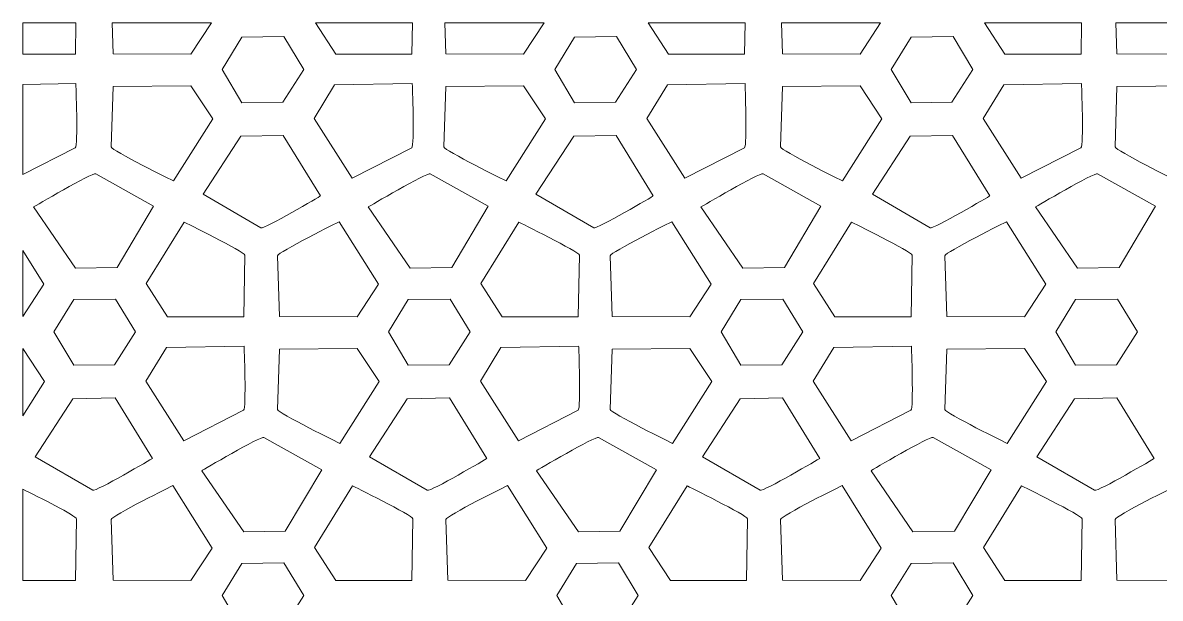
# Model space of a CAD drawing. Header units: millimetres. Extents: x -1200 to 1200, y -590 to 590.
# Drawn here: x -1200 to -34, y 1 to 590 of the extents above; entities that cross this region are included whole.
import ezdxf

# ---------------------------------------------------------------- set-up
doc = ezdxf.new("R2010")
doc.units = ezdxf.units.MM
doc.header["$MEASUREMENT"] = 0
doc.layers.add('Layer 1', color=7, linetype='Continuous')

msp = doc.modelspace()

# ---------------------------------------------------------------- linework, layer by layer
at = {"layer": 'Layer 1', "color": 250, "lineweight": 20}
for points, knots in [([(-1199.9465, 589.9734), (-1199.9465, 589.9734), (-1145.4091, 589.9734), (-1145.4091, 589.9734), (-1145.4091, 589.9734), (-1145.9614, 557.6837), (-1145.9614, 557.6837), (-1145.9614, 557.6837), (-1199.9465, 557.6777), (-1199.9465, 557.6777), (-1199.9465, 557.6777), (-1199.9465, 589.9734), (-1199.9465, 589.9734)], [0, 0, 0, 0, 0.25, 0.25, 0.25, 0.5, 0.5, 0.5, 0.75, 0.75, 0.75, 1, 1, 1, 1]), ([(-1108.3362, 589.9734), (-1108.3362, 589.9734), (-1006.5961, 589.9734), (-1006.5961, 589.9734), (-1006.5961, 589.9734), (-1027.6686, 557.7555), (-1027.6686, 557.7555), (-1027.6686, 557.7555), (-1107.336, 558.1505), (-1107.336, 558.1505), (-1107.336, 558.1505), (-1108.3362, 589.9734), (-1108.3362, 589.9734)], [0, 0, 0, 0, 0.25, 0.25, 0.25, 0.5, 0.5, 0.5, 0.75, 0.75, 0.75, 1, 1, 1, 1]), ([(-900.026, 589.9734), (-900.026, 589.9734), (-800.6271, 589.9734), (-800.6271, 589.9734), (-800.6271, 589.9734), (-801.1794, 557.6837), (-801.1794, 557.6837), (-801.1794, 557.6837), (-879.1903, 557.6751), (-879.1903, 557.6751), (-879.1903, 557.6751), (-900.026, 589.9734), (-900.026, 589.9734)], [0, 0, 0, 0, 0.25, 0.25, 0.25, 0.5, 0.5, 0.5, 0.75, 0.75, 0.75, 1, 1, 1, 1]), ([(-767.4066, 589.9734), (-767.4066, 589.9734), (-665.6664, 589.9734), (-665.6664, 589.9734), (-665.6664, 589.9734), (-686.7388, 557.7555), (-686.7388, 557.7555), (-686.7388, 557.7555), (-766.4064, 558.1505), (-766.4064, 558.1505), (-766.4064, 558.1505), (-767.4066, 589.9734), (-767.4066, 589.9734)], [0, 0, 0, 0, 0.25, 0.25, 0.25, 0.5, 0.5, 0.5, 0.75, 0.75, 0.75, 1, 1, 1, 1]), ([(-559.0963, 589.9734), (-559.0963, 589.9734), (-459.6975, 589.9734), (-459.6975, 589.9734), (-459.6975, 589.9734), (-460.2498, 557.6837), (-460.2498, 557.6837), (-460.2498, 557.6837), (-538.2606, 557.6751), (-538.2606, 557.6751), (-538.2606, 557.6751), (-559.0963, 589.9734), (-559.0963, 589.9734)], [0, 0, 0, 0, 0.25, 0.25, 0.25, 0.5, 0.5, 0.5, 0.75, 0.75, 0.75, 1, 1, 1, 1]), ([(-422.6246, 589.9734), (-422.6246, 589.9734), (-320.8845, 589.9734), (-320.8845, 589.9734), (-320.8845, 589.9734), (-341.957, 557.7555), (-341.957, 557.7555), (-341.957, 557.7555), (-421.6244, 558.1505), (-421.6244, 558.1505), (-421.6244, 558.1505), (-422.6246, 589.9734), (-422.6246, 589.9734)], [0, 0, 0, 0, 0.25, 0.25, 0.25, 0.5, 0.5, 0.5, 0.75, 0.75, 0.75, 1, 1, 1, 1]), ([(-214.3143, 589.9734), (-214.3143, 589.9734), (-114.9156, 589.9734), (-114.9156, 589.9734), (-114.9156, 589.9734), (-115.4678, 557.6837), (-115.4678, 557.6837), (-115.4678, 557.6837), (-193.4786, 557.6751), (-193.4786, 557.6751), (-193.4786, 557.6751), (-214.3143, 589.9734), (-214.3143, 589.9734)], [0, 0, 0, 0, 0.25, 0.25, 0.25, 0.5, 0.5, 0.5, 0.75, 0.75, 0.75, 1, 1, 1, 1]), ([(-79.7688, 589.9734), (-79.7688, 589.9734), (21.9715, 589.9734), (21.9715, 589.9734), (21.9715, 589.9734), (0.8988, 557.7555), (0.8988, 557.7555), (0.8988, 557.7555), (-78.7687, 558.1505), (-78.7687, 558.1505), (-78.7687, 558.1505), (-79.7688, 589.9734), (-79.7688, 589.9734)], [0, 0, 0, 0, 0.25, 0.25, 0.25, 0.5, 0.5, 0.5, 0.75, 0.75, 0.75, 1, 1, 1, 1]), ([(-975.3802, 508.0861), (-975.3802, 508.0861), (-995.6823, 542.2547), (-995.6823, 542.2547), (-995.6823, 542.2547), (-975.3802, 575.3386), (-975.3802, 575.3386), (-975.3802, 575.3386), (-932.3876, 575.881), (-932.3876, 575.881), (-932.3876, 575.881), (-912.0856, 542.2547), (-912.0856, 542.2547), (-912.0856, 542.2547), (-933.582, 508.6284), (-933.582, 508.6284), (-933.582, 508.6284), (-975.3802, 508.0861), (-975.3802, 508.0861)], [0, 0, 0, 0, 0.166666667, 0.166666667, 0.166666667, 0.333333333, 0.333333333, 0.333333333, 0.5, 0.5, 0.5, 0.666666667, 0.666666667, 0.666666667, 0.833333333, 0.833333333, 0.833333333, 1, 1, 1, 1]), ([(-634.4506, 508.0861), (-634.4506, 508.0861), (-654.7525, 542.2547), (-654.7525, 542.2547), (-654.7525, 542.2547), (-634.4506, 575.3386), (-634.4506, 575.3386), (-634.4506, 575.3386), (-591.4579, 575.881), (-591.4579, 575.881), (-591.4579, 575.881), (-571.1558, 542.2547), (-571.1558, 542.2547), (-571.1558, 542.2547), (-592.6522, 508.6284), (-592.6522, 508.6284), (-592.6522, 508.6284), (-634.4506, 508.0861), (-634.4506, 508.0861)], [0, 0, 0, 0, 0.166666667, 0.166666667, 0.166666667, 0.333333333, 0.333333333, 0.333333333, 0.5, 0.5, 0.5, 0.666666667, 0.666666667, 0.666666667, 0.833333333, 0.833333333, 0.833333333, 1, 1, 1, 1]), ([(-289.6685, 508.0861), (-289.6685, 508.0861), (-309.9706, 542.2547), (-309.9706, 542.2547), (-309.9706, 542.2547), (-289.6685, 575.3386), (-289.6685, 575.3386), (-289.6685, 575.3386), (-246.676, 575.881), (-246.676, 575.881), (-246.676, 575.881), (-226.3739, 542.2547), (-226.3739, 542.2547), (-226.3739, 542.2547), (-247.8702, 508.6284), (-247.8702, 508.6284), (-247.8702, 508.6284), (-289.6685, 508.0861), (-289.6685, 508.0861)], [0, 0, 0, 0, 0.166666667, 0.166666667, 0.166666667, 0.333333333, 0.333333333, 0.333333333, 0.5, 0.5, 0.5, 0.666666667, 0.666666667, 0.666666667, 0.833333333, 0.833333333, 0.833333333, 1, 1, 1, 1]), ([(-1199.9465, 434.524), (-1199.9465, 434.524), (-1199.9465, 526.7145), (-1199.9465, 526.7145), (-1199.9465, 526.7145), (-1145.5791, 527.7105), (-1145.5791, 527.7105), (-1145.5791, 527.7105), (-1142.9926, 463.6403), (-1146.1341, 462.0333), (-1146.1341, 462.0333), (-1199.9465, 434.524), (-1199.9465, 434.524)], [0, 0, 0, 0, 0.25, 0.25, 0.25, 0.5, 0.5, 0.5, 0.75, 0.75, 0.75, 1, 1, 1, 1]), ([(-1045.5232, 428.0177), (-1045.5232, 428.0177), (-1109.3917, 459.4937), (-1109.2896, 462.7688), (-1109.2896, 462.7688), (-1107.336, 524.6314), (-1107.336, 524.6314), (-1107.336, 524.6314), (-1027.6686, 525.3211), (-1027.6686, 525.3211), (-1027.6686, 525.3211), (-1005.3098, 491.5073), (-1005.3098, 491.5073), (-1005.3098, 491.5073), (-1045.5232, 428.0177), (-1045.5232, 428.0177)], [0, 0, 0, 0, 0.2, 0.2, 0.2, 0.4, 0.4, 0.4, 0.6, 0.6, 0.6, 0.8, 0.8, 0.8, 1, 1, 1, 1]), ([(-901.4954, 491.8259), (-901.4954, 491.8259), (-880.3751, 526.2527), (-880.3751, 526.2527), (-880.3751, 526.2527), (-800.7971, 527.7105), (-800.7971, 527.7105), (-800.7971, 527.7105), (-798.2106, 463.6403), (-801.3521, 462.0333), (-801.3521, 462.0333), (-862.4879, 430.7803), (-862.4879, 430.7803), (-862.4879, 430.7803), (-901.4954, 491.8259), (-901.4954, 491.8259)], [0, 0, 0, 0, 0.2, 0.2, 0.2, 0.4, 0.4, 0.4, 0.6, 0.6, 0.6, 0.8, 0.8, 0.8, 1, 1, 1, 1]), ([(-768.36, 462.7688), (-768.36, 462.7688), (-766.4064, 524.6314), (-766.4064, 524.6314), (-766.4064, 524.6314), (-686.7388, 525.3211), (-686.7388, 525.3211), (-686.7388, 525.3211), (-664.3801, 491.5073), (-664.3801, 491.5073), (-664.3801, 491.5073), (-704.5935, 428.0177), (-704.5935, 428.0177), (-704.5935, 428.0177), (-768.4621, 459.4937), (-768.36, 462.7688)], [0, 0, 0, 0, 0.2, 0.2, 0.2, 0.4, 0.4, 0.4, 0.6, 0.6, 0.6, 0.8, 0.8, 0.8, 1, 1, 1, 1]), ([(-521.5582, 430.7803), (-521.5582, 430.7803), (-560.5656, 491.8259), (-560.5656, 491.8259), (-560.5656, 491.8259), (-539.4453, 526.2527), (-539.4453, 526.2527), (-539.4453, 526.2527), (-459.8675, 527.7105), (-459.8675, 527.7105), (-459.8675, 527.7105), (-457.2809, 463.6403), (-460.4226, 462.0333), (-460.4226, 462.0333), (-521.5582, 430.7803), (-521.5582, 430.7803)], [0, 0, 0, 0, 0.2, 0.2, 0.2, 0.4, 0.4, 0.4, 0.6, 0.6, 0.6, 0.8, 0.8, 0.8, 1, 1, 1, 1]), ([(-423.5781, 462.7688), (-423.5781, 462.7688), (-421.6244, 524.6314), (-421.6244, 524.6314), (-421.6244, 524.6314), (-341.957, 525.3211), (-341.957, 525.3211), (-341.957, 525.3211), (-319.5982, 491.5073), (-319.5982, 491.5073), (-319.5982, 491.5073), (-359.8116, 428.0177), (-359.8116, 428.0177), (-359.8116, 428.0177), (-423.6802, 459.4937), (-423.5781, 462.7688)], [0, 0, 0, 0, 0.2, 0.2, 0.2, 0.4, 0.4, 0.4, 0.6, 0.6, 0.6, 0.8, 0.8, 0.8, 1, 1, 1, 1]), ([(-176.7761, 430.7803), (-176.7761, 430.7803), (-215.7837, 491.8259), (-215.7837, 491.8259), (-215.7837, 491.8259), (-194.6634, 526.2527), (-194.6634, 526.2527), (-194.6634, 526.2527), (-115.0854, 527.7105), (-115.0854, 527.7105), (-115.0854, 527.7105), (-112.499, 463.6403), (-115.6405, 462.0333), (-115.6405, 462.0333), (-176.7761, 430.7803), (-176.7761, 430.7803)], [0, 0, 0, 0, 0.2, 0.2, 0.2, 0.4, 0.4, 0.4, 0.6, 0.6, 0.6, 0.8, 0.8, 0.8, 1, 1, 1, 1]), ([(-80.7222, 462.7688), (-80.7222, 462.7688), (-78.7687, 524.6314), (-78.7687, 524.6314), (-78.7687, 524.6314), (0.8988, 525.3211), (0.8988, 525.3211), (0.8988, 525.3211), (23.2576, 491.5073), (23.2576, 491.5073), (23.2576, 491.5073), (-16.9558, 428.0177), (-16.9558, 428.0177), (-16.9558, 428.0177), (-80.8243, 459.4937), (-80.7222, 462.7688)], [0, 0, 0, 0, 0.2, 0.2, 0.2, 0.4, 0.4, 0.4, 0.6, 0.6, 0.6, 0.8, 0.8, 0.8, 1, 1, 1, 1]), ([(-1014.9744, 414.3956), (-1014.9744, 414.3956), (-976.3648, 473.8141), (-976.3648, 473.8141), (-976.3648, 473.8141), (-932.9826, 474.6836), (-932.9826, 474.6836), (-932.9826, 474.6836), (-894.7701, 412.6509), (-894.7701, 412.6509), (-894.7701, 412.6509), (-952.835, 378.3005), (-955.8744, 380.0652), (-955.8744, 380.0652), (-1014.9744, 414.3956), (-1014.9744, 414.3956)], [0, 0, 0, 0, 0.2, 0.2, 0.2, 0.4, 0.4, 0.4, 0.6, 0.6, 0.6, 0.8, 0.8, 0.8, 1, 1, 1, 1]), ([(-614.9446, 380.0652), (-614.9446, 380.0652), (-674.0446, 414.3956), (-674.0446, 414.3956), (-674.0446, 414.3956), (-635.4351, 473.8141), (-635.4351, 473.8141), (-635.4351, 473.8141), (-592.0529, 474.6836), (-592.0529, 474.6836), (-592.0529, 474.6836), (-553.8405, 412.6509), (-553.8405, 412.6509), (-553.8405, 412.6509), (-611.9054, 378.3005), (-614.9446, 380.0652)], [0, 0, 0, 0, 0.2, 0.2, 0.2, 0.4, 0.4, 0.4, 0.6, 0.6, 0.6, 0.8, 0.8, 0.8, 1, 1, 1, 1]), ([(-329.2627, 414.3956), (-329.2627, 414.3956), (-290.6531, 473.8141), (-290.6531, 473.8141), (-290.6531, 473.8141), (-247.271, 474.6836), (-247.271, 474.6836), (-247.271, 474.6836), (-209.0586, 412.6509), (-209.0586, 412.6509), (-209.0586, 412.6509), (-267.1234, 378.3005), (-270.1626, 380.0652), (-270.1626, 380.0652), (-329.2627, 414.3956), (-329.2627, 414.3956)], [0, 0, 0, 0, 0.2, 0.2, 0.2, 0.4, 0.4, 0.4, 0.6, 0.6, 0.6, 0.8, 0.8, 0.8, 1, 1, 1, 1]), ([(-1145.8466, 338.8191), (-1145.8466, 338.8191), (-1188.835, 401.3464), (-1188.835, 401.3464), (-1188.835, 401.3464), (-1128.2616, 437.0924), (-1125.1907, 435.3745), (-1125.1907, 435.3745), (-1065.8716, 402.1605), (-1065.8716, 402.1605), (-1065.8716, 402.1605), (-1103.2774, 339.3539), (-1103.2774, 339.3539), (-1103.2774, 339.3539), (-1145.8466, 338.8191), (-1145.8466, 338.8191)], [0, 0, 0, 0, 0.2, 0.2, 0.2, 0.4, 0.4, 0.4, 0.6, 0.6, 0.6, 0.8, 0.8, 0.8, 1, 1, 1, 1]), ([(-845.9791, 401.3464), (-845.9791, 401.3464), (-785.4057, 437.0924), (-782.3349, 435.3745), (-782.3349, 435.3745), (-723.0157, 402.1605), (-723.0157, 402.1605), (-723.0157, 402.1605), (-760.4216, 339.3539), (-760.4216, 339.3539), (-760.4216, 339.3539), (-802.9907, 338.8191), (-802.9907, 338.8191), (-802.9907, 338.8191), (-845.9791, 401.3464), (-845.9791, 401.3464)], [0, 0, 0, 0, 0.2, 0.2, 0.2, 0.4, 0.4, 0.4, 0.6, 0.6, 0.6, 0.8, 0.8, 0.8, 1, 1, 1, 1]), ([(-462.0611, 338.8191), (-462.0611, 338.8191), (-505.0495, 401.3464), (-505.0495, 401.3464), (-505.0495, 401.3464), (-444.4761, 437.0924), (-441.4052, 435.3745), (-441.4052, 435.3745), (-382.0862, 402.1605), (-382.0862, 402.1605), (-382.0862, 402.1605), (-419.4918, 339.3539), (-419.4918, 339.3539), (-419.4918, 339.3539), (-462.0611, 338.8191), (-462.0611, 338.8191)], [0, 0, 0, 0, 0.2, 0.2, 0.2, 0.4, 0.4, 0.4, 0.6, 0.6, 0.6, 0.8, 0.8, 0.8, 1, 1, 1, 1]), ([(-162.1937, 401.3464), (-162.1937, 401.3464), (-101.6204, 437.0924), (-98.5495, 435.3745), (-98.5495, 435.3745), (-39.2304, 402.1605), (-39.2304, 402.1605), (-39.2304, 402.1605), (-76.6362, 339.3539), (-76.6362, 339.3539), (-76.6362, 339.3539), (-119.2053, 338.8191), (-119.2053, 338.8191), (-119.2053, 338.8191), (-162.1937, 401.3464), (-162.1937, 401.3464)], [0, 0, 0, 0, 0.2, 0.2, 0.2, 0.4, 0.4, 0.4, 0.6, 0.6, 0.6, 0.8, 0.8, 0.8, 1, 1, 1, 1]), ([(-1073.511, 322.8218), (-1073.511, 322.8218), (-1034.5012, 385.8379), (-1034.5012, 385.8379), (-1034.5012, 385.8379), (-972.4284, 355.3424), (-972.483, 352.0673), (-972.483, 352.0673), (-973.5646, 288.8273), (-973.5646, 288.8273), (-973.5646, 288.8273), (-1051.5754, 288.8187), (-1051.5754, 288.8187), (-1051.5754, 288.8187), (-1073.511, 322.8218), (-1073.511, 322.8218)], [0, 0, 0, 0, 0.2, 0.2, 0.2, 0.4, 0.4, 0.4, 0.6, 0.6, 0.6, 0.8, 0.8, 0.8, 1, 1, 1, 1]), ([(-936.8654, 289.2941), (-936.8654, 289.2941), (-938.819, 351.4513), (-938.819, 351.4513), (-938.9211, 354.7255), (-875.6497, 386.2024), (-875.6497, 386.2024), (-875.6497, 386.2024), (-835.4364, 322.1706), (-835.4364, 322.1706), (-835.4364, 322.1706), (-857.1981, 288.899), (-857.1981, 288.899), (-857.1981, 288.899), (-936.8654, 289.2941), (-936.8654, 289.2941)], [0, 0, 0, 0, 0.2, 0.2, 0.2, 0.4, 0.4, 0.4, 0.6, 0.6, 0.6, 0.8, 0.8, 0.8, 1, 1, 1, 1]), ([(-730.6551, 322.8218), (-730.6551, 322.8218), (-691.6455, 385.8379), (-691.6455, 385.8379), (-691.6455, 385.8379), (-629.5725, 355.3424), (-629.6272, 352.0673), (-629.6272, 352.0673), (-630.7088, 288.8273), (-630.7088, 288.8273), (-630.7088, 288.8273), (-708.7197, 288.8187), (-708.7197, 288.8187), (-708.7197, 288.8187), (-730.6551, 322.8218), (-730.6551, 322.8218)], [0, 0, 0, 0, 0.2, 0.2, 0.2, 0.4, 0.4, 0.4, 0.6, 0.6, 0.6, 0.8, 0.8, 0.8, 1, 1, 1, 1]), ([(-595.9359, 289.2941), (-595.9359, 289.2941), (-597.8893, 351.4513), (-597.8893, 351.4513), (-597.9915, 354.7255), (-534.7201, 386.2024), (-534.7201, 386.2024), (-534.7201, 386.2024), (-494.5065, 322.1706), (-494.5065, 322.1706), (-494.5065, 322.1706), (-516.2684, 288.899), (-516.2684, 288.899), (-516.2684, 288.899), (-595.9359, 289.2941), (-595.9359, 289.2941)], [0, 0, 0, 0, 0.2, 0.2, 0.2, 0.4, 0.4, 0.4, 0.6, 0.6, 0.6, 0.8, 0.8, 0.8, 1, 1, 1, 1]), ([(-367.7901, 288.8187), (-367.7901, 288.8187), (-389.7255, 322.8218), (-389.7255, 322.8218), (-389.7255, 322.8218), (-350.7159, 385.8379), (-350.7159, 385.8379), (-350.7159, 385.8379), (-288.6428, 355.3424), (-288.6975, 352.0673), (-288.6975, 352.0673), (-289.7791, 288.8273), (-289.7791, 288.8273), (-289.7791, 288.8273), (-367.7901, 288.8187), (-367.7901, 288.8187)], [0, 0, 0, 0, 0.2, 0.2, 0.2, 0.4, 0.4, 0.4, 0.6, 0.6, 0.6, 0.8, 0.8, 0.8, 1, 1, 1, 1]), ([(-253.08, 289.2941), (-253.08, 289.2941), (-255.0335, 351.4513), (-255.0335, 351.4513), (-255.1357, 354.7255), (-191.8643, 386.2024), (-191.8643, 386.2024), (-191.8643, 386.2024), (-151.6509, 322.1706), (-151.6509, 322.1706), (-151.6509, 322.1706), (-173.4125, 288.899), (-173.4125, 288.899), (-173.4125, 288.899), (-253.08, 289.2941), (-253.08, 289.2941)], [0, 0, 0, 0, 0.2, 0.2, 0.2, 0.4, 0.4, 0.4, 0.6, 0.6, 0.6, 0.8, 0.8, 0.8, 1, 1, 1, 1]), ([(-1199.9465, 289.0631), (-1199.9465, 289.0631), (-1199.9465, 356.6509), (-1199.9465, 356.6509), (-1199.9465, 356.6509), (-1178.2922, 322.1706), (-1178.2922, 322.1706), (-1178.2922, 322.1706), (-1199.9465, 289.0631), (-1199.9465, 289.0631)], [0, 0, 0, 0, 0.333333333, 0.333333333, 0.333333333, 0.666666667, 0.666666667, 0.666666667, 1, 1, 1, 1]), ([(-1168.0674, 273.3983), (-1168.0674, 273.3983), (-1147.7654, 306.4822), (-1147.7654, 306.4822), (-1147.7654, 306.4822), (-1104.7728, 307.0245), (-1104.7728, 307.0245), (-1104.7728, 307.0245), (-1084.4708, 273.3983), (-1084.4708, 273.3983), (-1084.4708, 273.3983), (-1105.967, 239.772), (-1105.967, 239.772), (-1105.967, 239.772), (-1147.7654, 239.2296), (-1147.7654, 239.2296), (-1147.7654, 239.2296), (-1168.0674, 273.3983), (-1168.0674, 273.3983)], [0, 0, 0, 0, 0.166666667, 0.166666667, 0.166666667, 0.333333333, 0.333333333, 0.333333333, 0.5, 0.5, 0.5, 0.666666667, 0.666666667, 0.666666667, 0.833333333, 0.833333333, 0.833333333, 1, 1, 1, 1]), ([(-825.2115, 273.3983), (-825.2115, 273.3983), (-804.9095, 306.4822), (-804.9095, 306.4822), (-804.9095, 306.4822), (-761.917, 307.0245), (-761.917, 307.0245), (-761.917, 307.0245), (-741.6149, 273.3983), (-741.6149, 273.3983), (-741.6149, 273.3983), (-763.1112, 239.772), (-763.1112, 239.772), (-763.1112, 239.772), (-804.9095, 239.2296), (-804.9095, 239.2296), (-804.9095, 239.2296), (-825.2115, 273.3983), (-825.2115, 273.3983)], [0, 0, 0, 0, 0.166666667, 0.166666667, 0.166666667, 0.333333333, 0.333333333, 0.333333333, 0.5, 0.5, 0.5, 0.666666667, 0.666666667, 0.666666667, 0.833333333, 0.833333333, 0.833333333, 1, 1, 1, 1]), ([(-463.98, 239.2296), (-463.98, 239.2296), (-484.2819, 273.3983), (-484.2819, 273.3983), (-484.2819, 273.3983), (-463.98, 306.4822), (-463.98, 306.4822), (-463.98, 306.4822), (-420.9874, 307.0245), (-420.9874, 307.0245), (-420.9874, 307.0245), (-400.6853, 273.3983), (-400.6853, 273.3983), (-400.6853, 273.3983), (-422.1815, 239.772), (-422.1815, 239.772), (-422.1815, 239.772), (-463.98, 239.2296), (-463.98, 239.2296)], [0, 0, 0, 0, 0.166666667, 0.166666667, 0.166666667, 0.333333333, 0.333333333, 0.333333333, 0.5, 0.5, 0.5, 0.666666667, 0.666666667, 0.666666667, 0.833333333, 0.833333333, 0.833333333, 1, 1, 1, 1]), ([(-121.1241, 239.2296), (-121.1241, 239.2296), (-141.4262, 273.3983), (-141.4262, 273.3983), (-141.4262, 273.3983), (-121.1241, 306.4822), (-121.1241, 306.4822), (-121.1241, 306.4822), (-78.1316, 307.0245), (-78.1316, 307.0245), (-78.1316, 307.0245), (-57.8295, 273.3983), (-57.8295, 273.3983), (-57.8295, 273.3983), (-79.3259, 239.772), (-79.3259, 239.772), (-79.3259, 239.772), (-121.1241, 239.2296), (-121.1241, 239.2296)], [0, 0, 0, 0, 0.166666667, 0.166666667, 0.166666667, 0.333333333, 0.333333333, 0.333333333, 0.5, 0.5, 0.5, 0.666666667, 0.666666667, 0.666666667, 0.833333333, 0.833333333, 0.833333333, 1, 1, 1, 1]), ([(-1073.8806, 222.9694), (-1073.8806, 222.9694), (-1052.7603, 257.3963), (-1052.7603, 257.3963), (-1052.7603, 257.3963), (-973.1823, 258.8541), (-973.1823, 258.8541), (-973.1823, 258.8541), (-970.5958, 194.7839), (-973.7373, 193.1769), (-973.7373, 193.1769), (-1034.8729, 161.9237), (-1034.8729, 161.9237), (-1034.8729, 161.9237), (-1073.8806, 222.9694), (-1073.8806, 222.9694)], [0, 0, 0, 0, 0.2, 0.2, 0.2, 0.4, 0.4, 0.4, 0.6, 0.6, 0.6, 0.8, 0.8, 0.8, 1, 1, 1, 1]), ([(-938.819, 193.9124), (-938.819, 193.9124), (-936.8654, 255.7749), (-936.8654, 255.7749), (-936.8654, 255.7749), (-857.1981, 256.4646), (-857.1981, 256.4646), (-857.1981, 256.4646), (-834.8393, 222.6509), (-834.8393, 222.6509), (-834.8393, 222.6509), (-875.0525, 159.1613), (-875.0525, 159.1613), (-875.0525, 159.1613), (-938.9211, 190.6372), (-938.819, 193.9124)], [0, 0, 0, 0, 0.2, 0.2, 0.2, 0.4, 0.4, 0.4, 0.6, 0.6, 0.6, 0.8, 0.8, 0.8, 1, 1, 1, 1]), ([(-731.0247, 222.9694), (-731.0247, 222.9694), (-709.9044, 257.3963), (-709.9044, 257.3963), (-709.9044, 257.3963), (-630.3265, 258.8541), (-630.3265, 258.8541), (-630.3265, 258.8541), (-627.74, 194.7839), (-630.8815, 193.1769), (-630.8815, 193.1769), (-692.0171, 161.9237), (-692.0171, 161.9237), (-692.0171, 161.9237), (-731.0247, 222.9694), (-731.0247, 222.9694)], [0, 0, 0, 0, 0.2, 0.2, 0.2, 0.4, 0.4, 0.4, 0.6, 0.6, 0.6, 0.8, 0.8, 0.8, 1, 1, 1, 1]), ([(-597.8893, 193.9124), (-597.8893, 193.9124), (-595.9359, 255.7749), (-595.9359, 255.7749), (-595.9359, 255.7749), (-516.2684, 256.4646), (-516.2684, 256.4646), (-516.2684, 256.4646), (-493.9097, 222.6509), (-493.9097, 222.6509), (-493.9097, 222.6509), (-534.1229, 159.1613), (-534.1229, 159.1613), (-534.1229, 159.1613), (-597.9915, 190.6372), (-597.8893, 193.9124)], [0, 0, 0, 0, 0.2, 0.2, 0.2, 0.4, 0.4, 0.4, 0.6, 0.6, 0.6, 0.8, 0.8, 0.8, 1, 1, 1, 1]), ([(-390.0952, 222.9694), (-390.0952, 222.9694), (-368.9748, 257.3963), (-368.9748, 257.3963), (-368.9748, 257.3963), (-289.3969, 258.8541), (-289.3969, 258.8541), (-289.3969, 258.8541), (-286.8104, 194.7839), (-289.9518, 193.1769), (-289.9518, 193.1769), (-351.0875, 161.9237), (-351.0875, 161.9237), (-351.0875, 161.9237), (-390.0952, 222.9694), (-390.0952, 222.9694)], [0, 0, 0, 0, 0.2, 0.2, 0.2, 0.4, 0.4, 0.4, 0.6, 0.6, 0.6, 0.8, 0.8, 0.8, 1, 1, 1, 1]), ([(-255.0335, 193.9124), (-255.0335, 193.9124), (-253.08, 255.7749), (-253.08, 255.7749), (-253.08, 255.7749), (-173.4125, 256.4646), (-173.4125, 256.4646), (-173.4125, 256.4646), (-151.0538, 222.6509), (-151.0538, 222.6509), (-151.0538, 222.6509), (-191.2671, 159.1613), (-191.2671, 159.1613), (-191.2671, 159.1613), (-255.1357, 190.6372), (-255.0335, 193.9124)], [0, 0, 0, 0, 0.2, 0.2, 0.2, 0.4, 0.4, 0.4, 0.6, 0.6, 0.6, 0.8, 0.8, 0.8, 1, 1, 1, 1]), ([(-1199.9465, 187.5198), (-1199.9465, 187.5198), (-1199.9465, 256.3023), (-1199.9465, 256.3023), (-1199.9465, 256.3023), (-1177.695, 222.6509), (-1177.695, 222.6509), (-1177.695, 222.6509), (-1199.9465, 187.5198), (-1199.9465, 187.5198)], [0, 0, 0, 0, 0.333333333, 0.333333333, 0.333333333, 0.666666667, 0.666666667, 0.666666667, 1, 1, 1, 1]), ([(-1187.3596, 145.5392), (-1187.3596, 145.5392), (-1148.75, 204.9577), (-1148.75, 204.9577), (-1148.75, 204.9577), (-1105.3678, 205.8272), (-1105.3678, 205.8272), (-1105.3678, 205.8272), (-1067.1553, 143.7944), (-1067.1553, 143.7944), (-1067.1553, 143.7944), (-1125.2203, 109.444), (-1128.2596, 111.2088), (-1128.2596, 111.2088), (-1187.3596, 145.5392), (-1187.3596, 145.5392)], [0, 0, 0, 0, 0.2, 0.2, 0.2, 0.4, 0.4, 0.4, 0.6, 0.6, 0.6, 0.8, 0.8, 0.8, 1, 1, 1, 1]), ([(-844.5037, 145.5392), (-844.5037, 145.5392), (-805.8942, 204.9577), (-805.8942, 204.9577), (-805.8942, 204.9577), (-762.512, 205.8272), (-762.512, 205.8272), (-762.512, 205.8272), (-724.2996, 143.7944), (-724.2996, 143.7944), (-724.2996, 143.7944), (-782.3644, 109.444), (-785.4036, 111.2088), (-785.4036, 111.2088), (-844.5037, 145.5392), (-844.5037, 145.5392)], [0, 0, 0, 0, 0.2, 0.2, 0.2, 0.4, 0.4, 0.4, 0.6, 0.6, 0.6, 0.8, 0.8, 0.8, 1, 1, 1, 1]), ([(-503.574, 145.5392), (-503.574, 145.5392), (-464.9646, 204.9577), (-464.9646, 204.9577), (-464.9646, 204.9577), (-421.5824, 205.8272), (-421.5824, 205.8272), (-421.5824, 205.8272), (-383.3699, 143.7944), (-383.3699, 143.7944), (-383.3699, 143.7944), (-441.4347, 109.444), (-444.4739, 111.2088), (-444.4739, 111.2088), (-503.574, 145.5392), (-503.574, 145.5392)], [0, 0, 0, 0, 0.2, 0.2, 0.2, 0.4, 0.4, 0.4, 0.6, 0.6, 0.6, 0.8, 0.8, 0.8, 1, 1, 1, 1]), ([(-122.1087, 204.9577), (-122.1087, 204.9577), (-78.7266, 205.8272), (-78.7266, 205.8272), (-78.7266, 205.8272), (-40.5142, 143.7944), (-40.5142, 143.7944), (-40.5142, 143.7944), (-98.5788, 109.444), (-101.6183, 111.2088), (-101.6183, 111.2088), (-160.7183, 145.5392), (-160.7183, 145.5392), (-160.7183, 145.5392), (-122.1087, 204.9577), (-122.1087, 204.9577)], [0, 0, 0, 0, 0.2, 0.2, 0.2, 0.4, 0.4, 0.4, 0.6, 0.6, 0.6, 0.8, 0.8, 0.8, 1, 1, 1, 1]), ([(-1016.4498, 131.258), (-1016.4498, 131.258), (-955.8764, 167.0039), (-952.8054, 165.286), (-952.8054, 165.286), (-893.4864, 132.072), (-893.4864, 132.072), (-893.4864, 132.072), (-930.8923, 69.2653), (-930.8923, 69.2653), (-930.8923, 69.2653), (-973.4615, 68.7307), (-973.4615, 68.7307), (-973.4615, 68.7307), (-1016.4498, 131.258), (-1016.4498, 131.258)], [0, 0, 0, 0, 0.2, 0.2, 0.2, 0.4, 0.4, 0.4, 0.6, 0.6, 0.6, 0.8, 0.8, 0.8, 1, 1, 1, 1]), ([(-630.6056, 68.7307), (-630.6056, 68.7307), (-673.594, 131.258), (-673.594, 131.258), (-673.594, 131.258), (-613.0205, 167.0039), (-609.9498, 165.286), (-609.9498, 165.286), (-550.6306, 132.072), (-550.6306, 132.072), (-550.6306, 132.072), (-588.0364, 69.2653), (-588.0364, 69.2653), (-588.0364, 69.2653), (-630.6056, 68.7307), (-630.6056, 68.7307)], [0, 0, 0, 0, 0.2, 0.2, 0.2, 0.4, 0.4, 0.4, 0.6, 0.6, 0.6, 0.8, 0.8, 0.8, 1, 1, 1, 1]), ([(-330.738, 131.258), (-330.738, 131.258), (-270.1648, 167.0039), (-267.0939, 165.286), (-267.0939, 165.286), (-207.7747, 132.072), (-207.7747, 132.072), (-207.7747, 132.072), (-245.1807, 69.2653), (-245.1807, 69.2653), (-245.1807, 69.2653), (-287.7497, 68.7307), (-287.7497, 68.7307), (-287.7497, 68.7307), (-330.738, 131.258), (-330.738, 131.258)], [0, 0, 0, 0, 0.2, 0.2, 0.2, 0.4, 0.4, 0.4, 0.6, 0.6, 0.6, 0.8, 0.8, 0.8, 1, 1, 1, 1]), ([(-1199.9465, 18.8266), (-1199.9465, 18.8266), (-1199.9465, 112.3982), (-1199.9465, 112.3982), (-1183.7468, 104.3263), (-1144.8365, 84.6661), (-1144.8798, 82.0724), (-1144.8798, 82.0724), (-1145.9614, 18.8326), (-1145.9614, 18.8326), (-1145.9614, 18.8326), (-1199.9465, 18.8266), (-1199.9465, 18.8266)], [0, 0, 0, 0, 0.25, 0.25, 0.25, 0.5, 0.5, 0.5, 0.75, 0.75, 0.75, 1, 1, 1, 1]), ([(-1109.2896, 81.3628), (-1109.3917, 84.637), (-1046.1203, 116.1139), (-1046.1203, 116.1139), (-1046.1203, 116.1139), (-1005.907, 52.082), (-1005.907, 52.082), (-1005.907, 52.082), (-1027.6686, 18.8105), (-1027.6686, 18.8105), (-1027.6686, 18.8105), (-1107.336, 19.2056), (-1107.336, 19.2056), (-1107.336, 19.2056), (-1109.2896, 81.3628), (-1109.2896, 81.3628)], [0, 0, 0, 0, 0.2, 0.2, 0.2, 0.4, 0.4, 0.4, 0.6, 0.6, 0.6, 0.8, 0.8, 0.8, 1, 1, 1, 1]), ([(-901.1258, 52.7334), (-901.1258, 52.7334), (-862.1161, 115.7495), (-862.1161, 115.7495), (-862.1161, 115.7495), (-800.0432, 85.2539), (-800.0978, 81.9787), (-800.0978, 81.9787), (-801.1794, 18.7388), (-801.1794, 18.7388), (-801.1794, 18.7388), (-879.1903, 18.7302), (-879.1903, 18.7302), (-879.1903, 18.7302), (-901.1258, 52.7334), (-901.1258, 52.7334)], [0, 0, 0, 0, 0.2, 0.2, 0.2, 0.4, 0.4, 0.4, 0.6, 0.6, 0.6, 0.8, 0.8, 0.8, 1, 1, 1, 1]), ([(-766.4338, 81.3628), (-766.5359, 84.637), (-703.2645, 116.1139), (-703.2645, 116.1139), (-703.2645, 116.1139), (-663.0512, 52.082), (-663.0512, 52.082), (-663.0512, 52.082), (-684.8129, 18.8105), (-684.8129, 18.8105), (-684.8129, 18.8105), (-764.4803, 19.2056), (-764.4803, 19.2056), (-764.4803, 19.2056), (-766.4338, 81.3628), (-766.4338, 81.3628)], [0, 0, 0, 0, 0.2, 0.2, 0.2, 0.4, 0.4, 0.4, 0.6, 0.6, 0.6, 0.8, 0.8, 0.8, 1, 1, 1, 1]), ([(-558.27, 52.7334), (-558.27, 52.7334), (-519.2602, 115.7495), (-519.2602, 115.7495), (-519.2602, 115.7495), (-457.1873, 85.2539), (-457.2419, 81.9787), (-457.2419, 81.9787), (-458.3236, 18.7388), (-458.3236, 18.7388), (-458.3236, 18.7388), (-536.3345, 18.7302), (-536.3345, 18.7302), (-536.3345, 18.7302), (-558.27, 52.7334), (-558.27, 52.7334)], [0, 0, 0, 0, 0.2, 0.2, 0.2, 0.4, 0.4, 0.4, 0.6, 0.6, 0.6, 0.8, 0.8, 0.8, 1, 1, 1, 1]), ([(-421.6244, 19.2056), (-421.6244, 19.2056), (-423.5781, 81.3628), (-423.5781, 81.3628), (-423.6802, 84.637), (-360.4087, 116.1139), (-360.4087, 116.1139), (-360.4087, 116.1139), (-320.1954, 52.082), (-320.1954, 52.082), (-320.1954, 52.082), (-341.957, 18.8105), (-341.957, 18.8105), (-341.957, 18.8105), (-421.6244, 19.2056), (-421.6244, 19.2056)], [0, 0, 0, 0, 0.2, 0.2, 0.2, 0.4, 0.4, 0.4, 0.6, 0.6, 0.6, 0.8, 0.8, 0.8, 1, 1, 1, 1]), ([(-215.4141, 52.7334), (-215.4141, 52.7334), (-176.4044, 115.7495), (-176.4044, 115.7495), (-176.4044, 115.7495), (-114.3316, 85.2539), (-114.3863, 81.9787), (-114.3863, 81.9787), (-115.4678, 18.7388), (-115.4678, 18.7388), (-115.4678, 18.7388), (-193.4786, 18.7302), (-193.4786, 18.7302), (-193.4786, 18.7302), (-215.4141, 52.7334), (-215.4141, 52.7334)], [0, 0, 0, 0, 0.2, 0.2, 0.2, 0.4, 0.4, 0.4, 0.6, 0.6, 0.6, 0.8, 0.8, 0.8, 1, 1, 1, 1]), ([(-78.7687, 19.2056), (-78.7687, 19.2056), (-80.7222, 81.3628), (-80.7222, 81.3628), (-80.8243, 84.637), (-17.553, 116.1139), (-17.553, 116.1139), (-17.553, 116.1139), (22.6606, 52.082), (22.6606, 52.082), (22.6606, 52.082), (0.8988, 18.8105), (0.8988, 18.8105), (0.8988, 18.8105), (-78.7687, 19.2056), (-78.7687, 19.2056)], [0, 0, 0, 0, 0.2, 0.2, 0.2, 0.4, 0.4, 0.4, 0.6, 0.6, 0.6, 0.8, 0.8, 0.8, 1, 1, 1, 1]), ([(-995.6823, 3.3098), (-995.6823, 3.3098), (-975.3802, 36.3937), (-975.3802, 36.3937), (-975.3802, 36.3937), (-932.3876, 36.9362), (-932.3876, 36.9362), (-932.3876, 36.9362), (-912.0856, 3.3098), (-912.0856, 3.3098), (-912.0856, 3.3098), (-933.582, -30.3165), (-933.582, -30.3165), (-933.582, -30.3165), (-975.3802, -30.8588), (-975.3802, -30.8588), (-975.3802, -30.8588), (-995.6823, 3.3098), (-995.6823, 3.3098)], [0, 0, 0, 0, 0.166666667, 0.166666667, 0.166666667, 0.333333333, 0.333333333, 0.333333333, 0.5, 0.5, 0.5, 0.666666667, 0.666666667, 0.666666667, 0.833333333, 0.833333333, 0.833333333, 1, 1, 1, 1]), ([(-632.5244, -30.8588), (-632.5244, -30.8588), (-652.8263, 3.3098), (-652.8263, 3.3098), (-652.8263, 3.3098), (-632.5244, 36.3937), (-632.5244, 36.3937), (-632.5244, 36.3937), (-589.5318, 36.9362), (-589.5318, 36.9362), (-589.5318, 36.9362), (-569.2298, 3.3098), (-569.2298, 3.3098), (-569.2298, 3.3098), (-590.726, -30.3165), (-590.726, -30.3165), (-590.726, -30.3165), (-632.5244, -30.8588), (-632.5244, -30.8588)], [0, 0, 0, 0, 0.166666667, 0.166666667, 0.166666667, 0.333333333, 0.333333333, 0.333333333, 0.5, 0.5, 0.5, 0.666666667, 0.666666667, 0.666666667, 0.833333333, 0.833333333, 0.833333333, 1, 1, 1, 1]), ([(-309.9706, 3.3098), (-309.9706, 3.3098), (-289.6685, 36.3937), (-289.6685, 36.3937), (-289.6685, 36.3937), (-246.676, 36.9362), (-246.676, 36.9362), (-246.676, 36.9362), (-226.3739, 3.3098), (-226.3739, 3.3098), (-226.3739, 3.3098), (-247.8702, -30.3165), (-247.8702, -30.3165), (-247.8702, -30.3165), (-289.6685, -30.8588), (-289.6685, -30.8588), (-289.6685, -30.8588), (-309.9706, 3.3098), (-309.9706, 3.3098)], [0, 0, 0, 0, 0.166666667, 0.166666667, 0.166666667, 0.333333333, 0.333333333, 0.333333333, 0.5, 0.5, 0.5, 0.666666667, 0.666666667, 0.666666667, 0.833333333, 0.833333333, 0.833333333, 1, 1, 1, 1])]:
    msp.add_open_spline(points, degree=3, knots=knots, dxfattribs=at)

doc.saveas('drawing.dxf')
